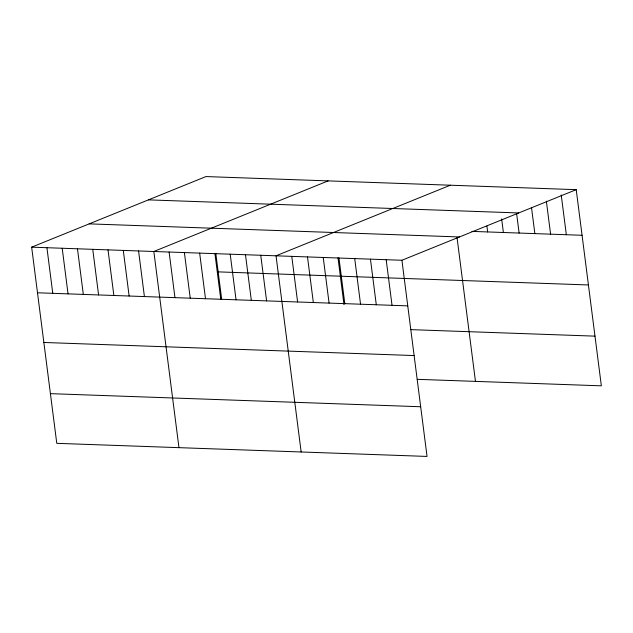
<?xml version="1.0" encoding="UTF-8"?>
<svg xmlns="http://www.w3.org/2000/svg" width="633" height="633" viewBox="0 0 633 633"><rect width="100%" height="100%" fill="white"/><g stroke="black" fill="none" stroke-linecap="round" stroke-linejoin="round"><path stroke-width="0.95" d="M576.22 189.663L401.915 260.258L427.046 456.433L56.78 443.337L31.65 247.171L205.954 176.567L576.22 189.663L601.35 385.829L417.226 379.325M328.139 180.888L153.835 251.491L178.965 447.658M450.332 185.208L276.028 255.803L301.158 451.978M148.431 199.87L518.696 212.957M471.909 231.385L582.067 235.278M89.174 223.868L459.439 236.964M31.65 247.171L401.915 260.258M218.163 271.874L588.429 284.961M37.497 292.786L407.763 305.874M410.864 329.643L594.988 336.147M43.859 342.469L414.124 355.556M50.418 393.655L420.684 406.75M561.226 194.924L566.329 234.724M546.366 201.167L550.591 234.17M531.498 207.402L534.853 233.609M516.631 213.645L519.115 233.055M501.645 218.907L503.385 232.501M486.904 226.116L487.647 231.939M457.05 237.652L475.462 381.382M386.177 259.704L392.025 305.32M370.447 259.142L376.287 304.766M354.709 258.588L360.549 304.204M338.971 258.035L344.819 303.65M337.982 257.686L343.996 304.631M323.234 257.473L329.081 303.096M307.496 256.919L313.343 302.542M291.766 256.365L297.605 301.981M260.749 255.265L266.596 300.889M245.477 254.727L251.325 300.343M230.206 254.189L236.046 299.805M215.79 253.366L221.685 299.362M214.935 253.643L220.775 299.267M199.656 253.105L205.503 298.729M184.385 252.567L190.232 298.183M169.114 252.029L174.953 297.645M138.564 250.945L144.411 296.568M123.293 250.407L129.132 296.03M108.014 249.869L113.861 295.484M92.742 249.331L98.59 294.946M77.471 248.785L83.311 294.408M62.2 248.247L68.04 293.87M46.921 247.709L52.768 293.324"/></g></svg>
